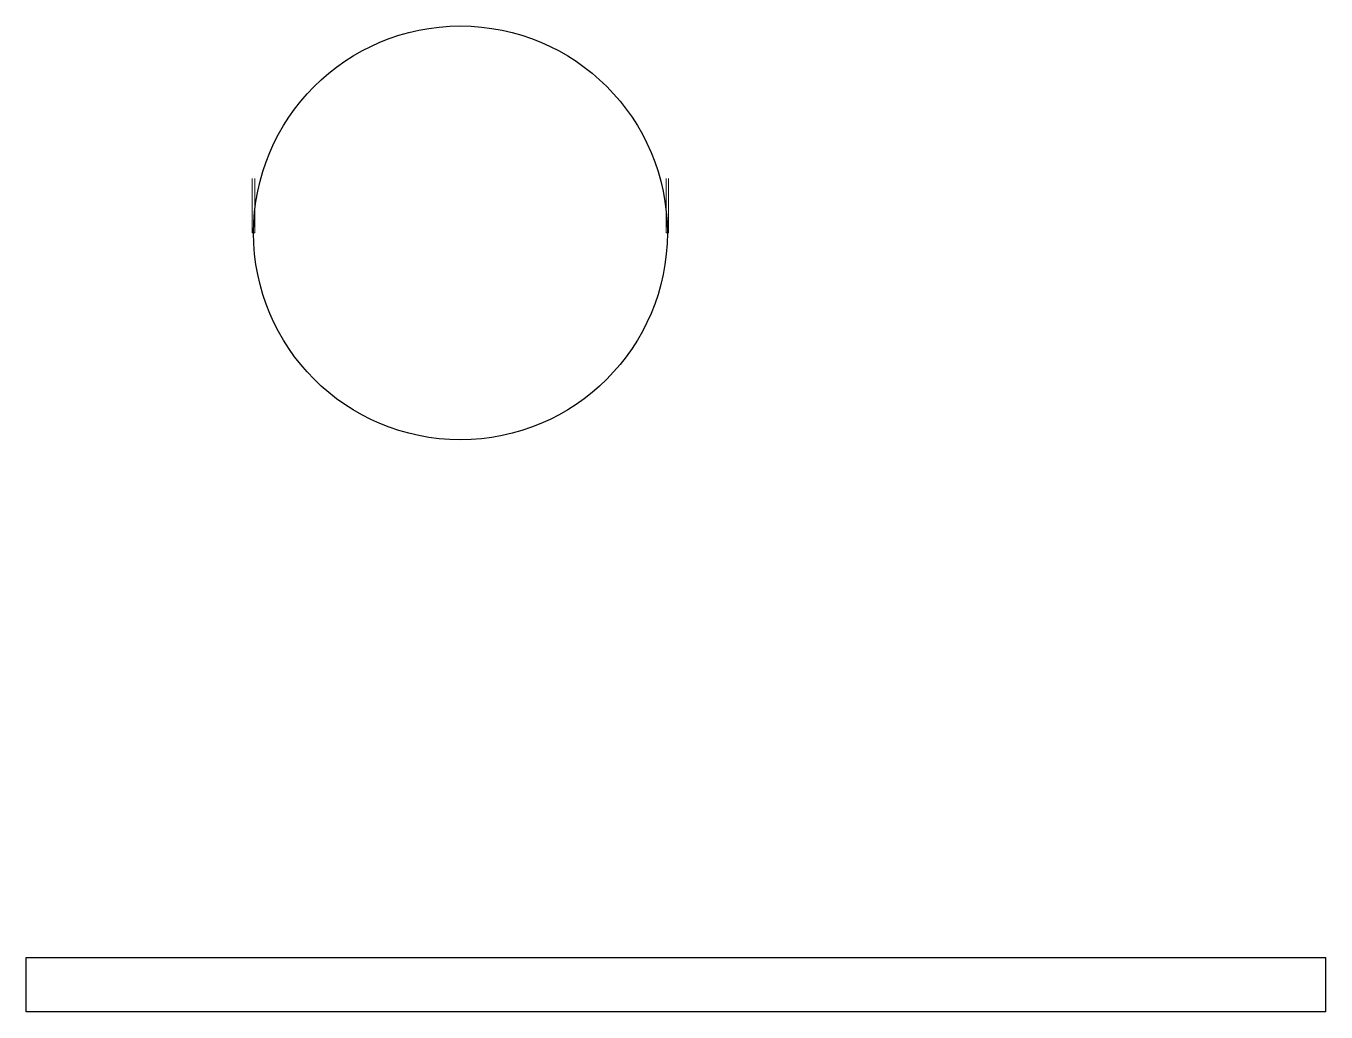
# Model space of a CAD drawing. Extents: x 0 to 191, y -102 to 42.
import ezdxf

# ---------------------------------------------------------------- set-up
doc = ezdxf.new("R2010")
doc.units = 0
doc.header["$LTSCALE"] = 12
doc.header["$MEASUREMENT"] = 0
doc.layers.add('COVER', color=3, linetype='CONTINUOUS')
doc.layers.add('stack conn.', color=191, linetype='CONTINUOUS')

msp = doc.modelspace()

# ---------------------------------------------------------------- linework, layer by layer
at = {"layer": 'COVER'}
for p, q in [((0, -102.42), (0, -94.42)), ((0, -94.42), (190.85, -94.42)), ((190.85, -102.42), (190.85, -94.42)), ((190.85, -102.42), (0, -102.42))]:
    msp.add_line(p, q, dxfattribs=at)
msp.add_circle((63.78, 11.98), 30.38, dxfattribs=at)
at = {"layer": 'stack conn.', "lineweight": 18}
for p, q in [((33.22, 11.98), (33.22, 19.98)), ((33.59, 11.98), (33.59, 19.98)), ((93.97, 11.98), (93.97, 19.98)), ((94.34, 11.98), (94.34, 19.98)), ((33.22, 11.98), (33.59, 11.98)), ((93.97, 11.98), (94.34, 11.98))]:
    msp.add_line(p, q, dxfattribs=at)

doc.saveas('drawing.dxf')
